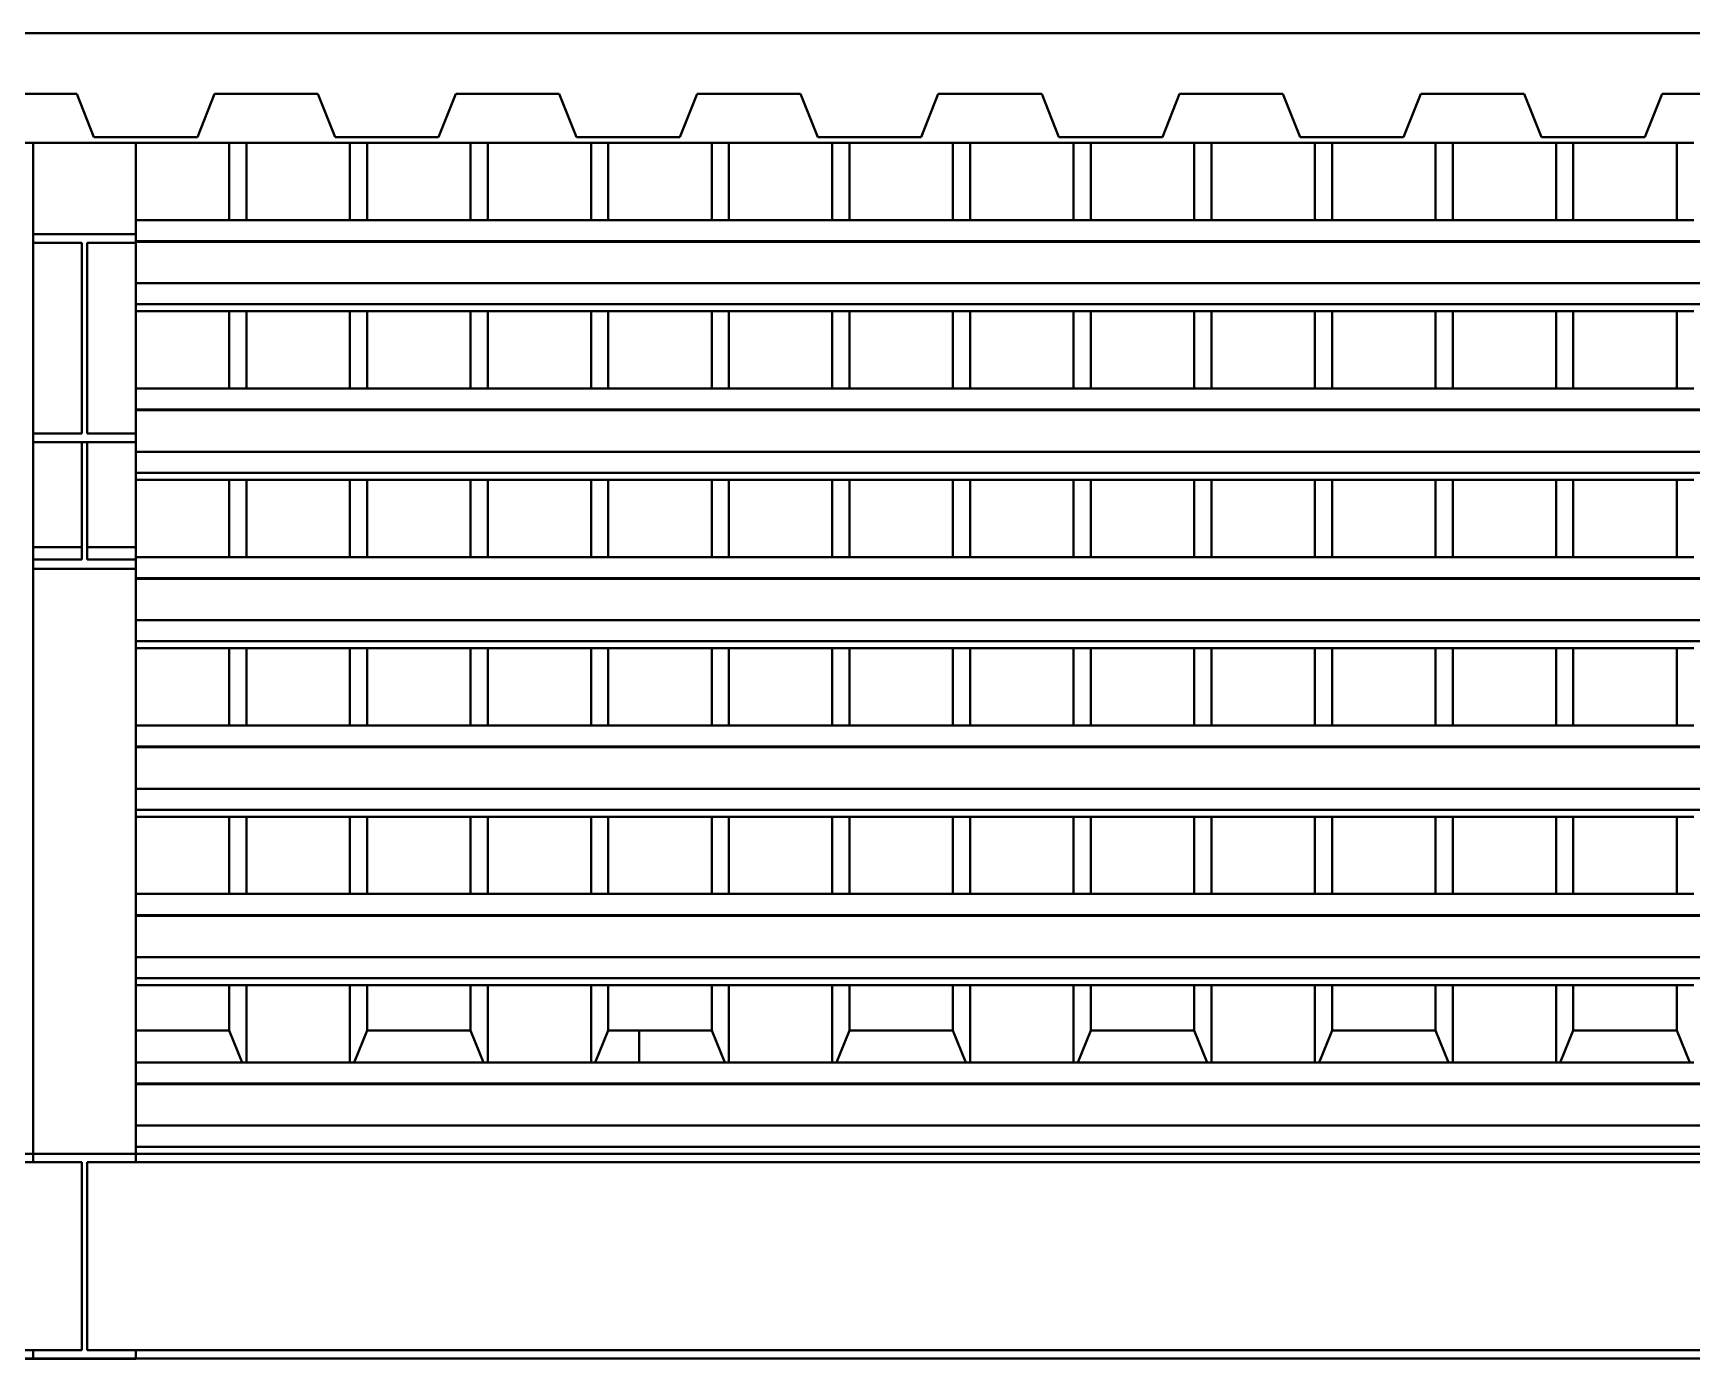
# Model space of a CAD drawing. Header units: metres. Extents: x 78 to 178, y -74 to 157.
# Drawn here: x 121.358 to 123.3, y -51.877 to -50.324 of the extents above; entities that cross this region are included whole.
import ezdxf

# ---------------------------------------------------------------- set-up
doc = ezdxf.new("R2010")
doc.units = ezdxf.units.M
doc.layers.add('Cortes', color=7, linetype='Continuous', lineweight=40)

msp = doc.modelspace()

# ---------------------------------------------------------------- linework, layer by layer
at = {"layer": 'Cortes'}
for p, q in [((123.40595, -50.32441), (120.29939, -50.32441)), ((121.28784, -50.39537), (121.40888, -50.39537)), ((121.40888, -50.39537), (121.42905, -50.44606)), ((121.55008, -50.44606), (121.57026, -50.39537)), ((121.57026, -50.39537), (121.69129, -50.39537)), ((121.69129, -50.39537), (121.71146, -50.44606)), ((121.8325, -50.44606), (121.85267, -50.39537)), ((121.85267, -50.39537), (121.9737, -50.39537)), ((121.9737, -50.39537), (121.99388, -50.44606)), ((122.11491, -50.44606), (122.13508, -50.39537)), ((122.13508, -50.39537), (122.25612, -50.39537)), ((122.25612, -50.39537), (122.27629, -50.44606)), ((122.39732, -50.44606), (122.4175, -50.39537)), ((122.4175, -50.39537), (122.53853, -50.39537)), ((122.53853, -50.39537), (122.5587, -50.44606)), ((122.67974, -50.44606), (122.69991, -50.39537)), ((122.69991, -50.39537), (122.82095, -50.39537)), ((122.82095, -50.39537), (122.84112, -50.44606)), ((122.96215, -50.44606), (122.98232, -50.39537)), ((122.98232, -50.39537), (123.10336, -50.39537)), ((123.10336, -50.39537), (123.12353, -50.44606)), ((123.24457, -50.44606), (123.26474, -50.39537)), ((123.26474, -50.39537), (123.38577, -50.39537)), ((121.25404, -50.45284), (121.35795, -50.45284)), ((121.35795, -50.45284), (121.47795, -50.45284)), ((121.35795, -50.55992), (121.35795, -50.45284)), ((121.42905, -50.44606), (121.55008, -50.44606)), ((121.47795, -50.45284), (121.58739, -50.45284)), ((121.47795, -50.54326), (121.47795, -50.45284)), ((121.58739, -50.45284), (121.58739, -50.54326)), ((121.58739, -50.45284), (121.60756, -50.45284)), ((121.60756, -50.45284), (121.60756, -50.54326)), ((121.60756, -50.45284), (121.72859, -50.45284)), ((121.71146, -50.44606), (121.8325, -50.44606)), ((121.72859, -50.45284), (121.72859, -50.54326)), ((121.72859, -50.45284), (121.74876, -50.45284)), ((121.74876, -50.45284), (121.74876, -50.54326)), ((121.74876, -50.45284), (121.8698, -50.45284)), ((121.8698, -50.45284), (121.8698, -50.54326)), ((121.8698, -50.45284), (121.88997, -50.45284)), ((121.88997, -50.45284), (121.88997, -50.54326)), ((121.88997, -50.45284), (122.01101, -50.45284)), ((121.99388, -50.44606), (122.11491, -50.44606)), ((122.01101, -50.45284), (122.01101, -50.54326)), ((122.01101, -50.45284), (122.03118, -50.45284)), ((122.03118, -50.45284), (122.03118, -50.54326)), ((122.03118, -50.45284), (122.15221, -50.45284)), ((122.15221, -50.45284), (122.15221, -50.54326)), ((122.15221, -50.45284), (122.17239, -50.45284)), ((122.17239, -50.45284), (122.17239, -50.54326)), ((122.17239, -50.45284), (122.29342, -50.45284)), ((122.27629, -50.44606), (122.39732, -50.44606)), ((122.29342, -50.45284), (122.29342, -50.54326)), ((122.29342, -50.45284), (122.31359, -50.45284)), ((122.31359, -50.45284), (122.31359, -50.54326)), ((122.31359, -50.45284), (122.43463, -50.45284)), ((122.43463, -50.45284), (122.43463, -50.54326)), ((122.43463, -50.45284), (122.4548, -50.45284)), ((122.4548, -50.45284), (122.4548, -50.54326)), ((122.4548, -50.45284), (122.57583, -50.45284)), ((122.5587, -50.44606), (122.67974, -50.44606)), ((122.57583, -50.45284), (122.57583, -50.54326)), ((122.57583, -50.45284), (122.59601, -50.45284)), ((122.59601, -50.45284), (122.59601, -50.54326)), ((122.59601, -50.45284), (122.71704, -50.45284)), ((122.71704, -50.45284), (122.71704, -50.54326)), ((122.71704, -50.45284), (122.73721, -50.45284)), ((122.73721, -50.45284), (122.73721, -50.54326)), ((122.73721, -50.45284), (122.85825, -50.45284)), ((122.84112, -50.44606), (122.96215, -50.44606)), ((122.85825, -50.45284), (122.85825, -50.54326)), ((122.85825, -50.45284), (122.87842, -50.45284)), ((122.87842, -50.45284), (122.87842, -50.54326)), ((122.87842, -50.45284), (122.99945, -50.45284)), ((122.99945, -50.45284), (122.99945, -50.54326)), ((122.99945, -50.45284), (123.01963, -50.45284)), ((123.01963, -50.45284), (123.01963, -50.54326)), ((123.01963, -50.45284), (123.14066, -50.45284)), ((123.12353, -50.44606), (123.24457, -50.44606)), ((123.14066, -50.45284), (123.14066, -50.54326)), ((123.14066, -50.45284), (123.16083, -50.45284)), ((123.16083, -50.45284), (123.16083, -50.54326)), ((123.16083, -50.45284), (123.28187, -50.45284)), ((123.28187, -50.45284), (123.28187, -50.54326)), ((123.28187, -50.45284), (123.30204, -50.45284)), ((121.35795, -50.55992), (121.35795, -50.56985)), ((121.47795, -50.55992), (121.35795, -50.55992)), ((121.47795, -50.54326), (121.58739, -50.54326)), ((121.47795, -50.54326), (121.47795, -50.55992)), ((121.47795, -50.56792), (121.47795, -50.55992)), ((121.58739, -50.54326), (121.60756, -50.54326)), ((121.60756, -50.54326), (121.72859, -50.54326)), ((121.72859, -50.54326), (121.74876, -50.54326)), ((121.74876, -50.54326), (121.8698, -50.54326)), ((121.8698, -50.54326), (121.88997, -50.54326)), ((121.88997, -50.54326), (122.01101, -50.54326)), ((122.01101, -50.54326), (122.03118, -50.54326)), ((122.03118, -50.54326), (122.15221, -50.54326)), ((122.15221, -50.54326), (122.17239, -50.54326)), ((122.17239, -50.54326), (122.29342, -50.54326)), ((122.29342, -50.54326), (122.31359, -50.54326)), ((122.31359, -50.54326), (122.43463, -50.54326)), ((122.43463, -50.54326), (122.4548, -50.54326)), ((122.4548, -50.54326), (122.57583, -50.54326)), ((122.57583, -50.54326), (122.59601, -50.54326)), ((122.59601, -50.54326), (122.71704, -50.54326)), ((122.71704, -50.54326), (122.73721, -50.54326)), ((122.73721, -50.54326), (122.85825, -50.54326)), ((122.85825, -50.54326), (122.87842, -50.54326)), ((122.87842, -50.54326), (122.99945, -50.54326)), ((122.99945, -50.54326), (123.01963, -50.54326)), ((123.01963, -50.54326), (123.14066, -50.54326)), ((123.14066, -50.54326), (123.16083, -50.54326)), ((123.16083, -50.54326), (123.28187, -50.54326)), ((123.28187, -50.54326), (123.30204, -50.54326)), ((121.35795, -50.56985), (121.41485, -50.56985)), ((121.35795, -50.79329), (121.35795, -50.56985)), ((121.41485, -50.56985), (121.41485, -50.79329)), ((121.42105, -50.56985), (121.47795, -50.56985)), ((121.42105, -50.79329), (121.42105, -50.56985)), ((121.47795, -50.56792), (125.00404, -50.56792)), ((121.47795, -50.56874), (121.47795, -50.56792)), ((121.47795, -50.56874), (125.00404, -50.56874)), ((121.47795, -50.56985), (121.47795, -50.56874)), ((121.47795, -50.56985), (121.47795, -50.61724)), ((121.47795, -50.61724), (125.00404, -50.61724)), ((121.47795, -50.61724), (121.47795, -50.6419)), ((121.47795, -50.6419), (125.00404, -50.6419)), ((121.47795, -50.6419), (121.47795, -50.65012)), ((121.47795, -50.65012), (121.58739, -50.65012)), ((121.47795, -50.65012), (121.47795, -50.74054)), ((121.58739, -50.65012), (121.58739, -50.74054)), ((121.58739, -50.65012), (121.60756, -50.65012)), ((121.60756, -50.65012), (121.60756, -50.74054)), ((121.60756, -50.65012), (121.72859, -50.65012)), ((121.72859, -50.65012), (121.72859, -50.74054)), ((121.72859, -50.65012), (121.74876, -50.65012)), ((121.74876, -50.65012), (121.74876, -50.74054)), ((121.74876, -50.65012), (121.8698, -50.65012)), ((121.8698, -50.65012), (121.8698, -50.74054)), ((121.8698, -50.65012), (121.88997, -50.65012)), ((121.88997, -50.65012), (121.88997, -50.74054)), ((121.88997, -50.65012), (122.01101, -50.65012)), ((122.01101, -50.65012), (122.01101, -50.74054)), ((122.01101, -50.65012), (122.03118, -50.65012)), ((122.03118, -50.65012), (122.03118, -50.74054)), ((122.03118, -50.65012), (122.15221, -50.65012)), ((122.15221, -50.65012), (122.15221, -50.74054)), ((122.15221, -50.65012), (122.17239, -50.65012)), ((122.17239, -50.65012), (122.17239, -50.74054)), ((122.17239, -50.65012), (122.29342, -50.65012)), ((122.29342, -50.65012), (122.29342, -50.74054)), ((122.29342, -50.65012), (122.31359, -50.65012)), ((122.31359, -50.65012), (122.31359, -50.74054)), ((122.31359, -50.65012), (122.43463, -50.65012)), ((122.43463, -50.65012), (122.43463, -50.74054)), ((122.43463, -50.65012), (122.4548, -50.65012)), ((122.4548, -50.65012), (122.4548, -50.74054)), ((122.4548, -50.65012), (122.57583, -50.65012)), ((122.57583, -50.65012), (122.57583, -50.74054)), ((122.57583, -50.65012), (122.59601, -50.65012)), ((122.59601, -50.65012), (122.59601, -50.74054)), ((122.59601, -50.65012), (122.71704, -50.65012)), ((122.71704, -50.65012), (122.71704, -50.74054)), ((122.71704, -50.65012), (122.73721, -50.65012)), ((122.73721, -50.65012), (122.73721, -50.74054)), ((122.73721, -50.65012), (122.85825, -50.65012)), ((122.85825, -50.65012), (122.85825, -50.74054)), ((122.85825, -50.65012), (122.87842, -50.65012)), ((122.87842, -50.65012), (122.87842, -50.74054)), ((122.87842, -50.65012), (122.99945, -50.65012)), ((122.99945, -50.65012), (122.99945, -50.74054)), ((122.99945, -50.65012), (123.01963, -50.65012)), ((123.01963, -50.65012), (123.01963, -50.74054)), ((123.01963, -50.65012), (123.14066, -50.65012)), ((123.14066, -50.65012), (123.14066, -50.74054)), ((123.14066, -50.65012), (123.16083, -50.65012)), ((123.16083, -50.65012), (123.16083, -50.74054)), ((123.16083, -50.65012), (123.28187, -50.65012)), ((123.28187, -50.65012), (123.28187, -50.74054)), ((123.28187, -50.65012), (123.30204, -50.65012)), ((121.47795, -50.74054), (121.58739, -50.74054)), ((121.47795, -50.74054), (121.47795, -50.7652)), ((121.58739, -50.74054), (121.60756, -50.74054)), ((121.60756, -50.74054), (121.72859, -50.74054)), ((121.72859, -50.74054), (121.74876, -50.74054)), ((121.74876, -50.74054), (121.8698, -50.74054)), ((121.8698, -50.74054), (121.88997, -50.74054)), ((121.88997, -50.74054), (122.01101, -50.74054)), ((122.01101, -50.74054), (122.03118, -50.74054)), ((122.03118, -50.74054), (122.15221, -50.74054)), ((122.15221, -50.74054), (122.17239, -50.74054)), ((122.17239, -50.74054), (122.29342, -50.74054)), ((122.29342, -50.74054), (122.31359, -50.74054)), ((122.31359, -50.74054), (122.43463, -50.74054)), ((122.43463, -50.74054), (122.4548, -50.74054)), ((122.4548, -50.74054), (122.57583, -50.74054)), ((122.57583, -50.74054), (122.59601, -50.74054)), ((122.59601, -50.74054), (122.71704, -50.74054)), ((122.71704, -50.74054), (122.73721, -50.74054)), ((122.73721, -50.74054), (122.85825, -50.74054)), ((122.85825, -50.74054), (122.87842, -50.74054)), ((122.87842, -50.74054), (122.99945, -50.74054)), ((122.99945, -50.74054), (123.01963, -50.74054)), ((123.01963, -50.74054), (123.14066, -50.74054)), ((123.14066, -50.74054), (123.16083, -50.74054)), ((123.16083, -50.74054), (123.28187, -50.74054)), ((123.28187, -50.74054), (123.30204, -50.74054)), ((121.47795, -50.7652), (125.00404, -50.7652)), ((121.47795, -50.7652), (121.47795, -50.76602)), ((121.47795, -50.76602), (125.00404, -50.76602)), ((121.47795, -50.76602), (121.47795, -50.79329)), ((121.41485, -50.79329), (121.35795, -50.79329)), ((121.35795, -50.80323), (121.35795, -50.79329)), ((121.47795, -50.79329), (121.42105, -50.79329)), ((121.47795, -50.80323), (121.47795, -50.79329)), ((121.35795, -50.92632), (121.35795, -50.80323)), ((121.35795, -50.80323), (121.41485, -50.80323)), ((121.42105, -50.80323), (121.41485, -50.80323)), ((121.41485, -50.80323), (121.41485, -50.92632)), ((121.42105, -50.92632), (121.42105, -50.80323)), ((121.42105, -50.80323), (121.47795, -50.80323)), ((121.47795, -50.81452), (121.47795, -50.80323)), ((121.47795, -50.81452), (125.00404, -50.81452)), ((121.47795, -50.83918), (121.47795, -50.81452)), ((121.47795, -50.83918), (125.00404, -50.83918)), ((121.47795, -50.8474), (121.47795, -50.83918)), ((121.47795, -50.8474), (121.58739, -50.8474)), ((121.47795, -50.92632), (121.47795, -50.8474)), ((121.58739, -50.8474), (121.58739, -50.93782)), ((121.58739, -50.8474), (121.60756, -50.8474)), ((121.60756, -50.8474), (121.60756, -50.93782)), ((121.60756, -50.8474), (121.72859, -50.8474)), ((121.72859, -50.8474), (121.72859, -50.93782)), ((121.72859, -50.8474), (121.74876, -50.8474)), ((121.74876, -50.8474), (121.74876, -50.93782)), ((121.74876, -50.8474), (121.8698, -50.8474)), ((121.8698, -50.8474), (121.8698, -50.93782)), ((121.8698, -50.8474), (121.88997, -50.8474)), ((121.88997, -50.8474), (121.88997, -50.93782)), ((121.88997, -50.8474), (122.01101, -50.8474)), ((122.01101, -50.8474), (122.01101, -50.93782)), ((122.01101, -50.8474), (122.03118, -50.8474)), ((122.03118, -50.8474), (122.03118, -50.93782)), ((122.03118, -50.8474), (122.15221, -50.8474)), ((122.15221, -50.8474), (122.15221, -50.93782)), ((122.15221, -50.8474), (122.17239, -50.8474)), ((122.17239, -50.8474), (122.17239, -50.93782)), ((122.17239, -50.8474), (122.29342, -50.8474)), ((122.29342, -50.8474), (122.29342, -50.93782)), ((122.29342, -50.8474), (122.31359, -50.8474)), ((122.31359, -50.8474), (122.31359, -50.93782)), ((122.31359, -50.8474), (122.43463, -50.8474)), ((122.43463, -50.8474), (122.43463, -50.93782)), ((122.43463, -50.8474), (122.4548, -50.8474)), ((122.4548, -50.8474), (122.4548, -50.93782)), ((122.4548, -50.8474), (122.57583, -50.8474)), ((122.57583, -50.8474), (122.57583, -50.93782)), ((122.57583, -50.8474), (122.59601, -50.8474)), ((122.59601, -50.8474), (122.59601, -50.93782)), ((122.59601, -50.8474), (122.71704, -50.8474)), ((122.71704, -50.8474), (122.71704, -50.93782)), ((122.71704, -50.8474), (122.73721, -50.8474)), ((122.73721, -50.8474), (122.73721, -50.93782)), ((122.73721, -50.8474), (122.85825, -50.8474)), ((122.85825, -50.8474), (122.85825, -50.93782)), ((122.85825, -50.8474), (122.87842, -50.8474)), ((122.87842, -50.8474), (122.87842, -50.93782)), ((122.87842, -50.8474), (122.99945, -50.8474)), ((122.99945, -50.8474), (122.99945, -50.93782)), ((122.99945, -50.8474), (123.01963, -50.8474)), ((123.01963, -50.8474), (123.01963, -50.93782)), ((123.01963, -50.8474), (123.14066, -50.8474)), ((123.14066, -50.8474), (123.14066, -50.93782)), ((123.14066, -50.8474), (123.16083, -50.8474)), ((123.16083, -50.8474), (123.16083, -50.93782)), ((123.16083, -50.8474), (123.28187, -50.8474)), ((123.28187, -50.8474), (123.28187, -50.93782)), ((123.28187, -50.8474), (123.30204, -50.8474)), ((121.35795, -50.92632), (121.41485, -50.92632)), ((121.35795, -50.94054), (121.35795, -50.92632)), ((121.41485, -50.92632), (121.41485, -50.94054)), ((121.42105, -50.92632), (121.47795, -50.92632)), ((121.42105, -50.94054), (121.42105, -50.92632)), ((121.47795, -50.92632), (121.47795, -50.93782)), ((121.41485, -50.94054), (121.35795, -50.94054)), ((121.35795, -50.94054), (121.35795, -50.95185)), ((121.47795, -50.94054), (121.42105, -50.94054)), ((121.47795, -50.93782), (121.47795, -50.94054)), ((121.47795, -50.93782), (121.58739, -50.93782)), ((121.47795, -50.95185), (121.47795, -50.94054)), ((121.58739, -50.93782), (121.60756, -50.93782)), ((121.60756, -50.93782), (121.72859, -50.93782)), ((121.72859, -50.93782), (121.74876, -50.93782)), ((121.74876, -50.93782), (121.8698, -50.93782)), ((121.8698, -50.93782), (121.88997, -50.93782)), ((121.88997, -50.93782), (122.01101, -50.93782)), ((122.01101, -50.93782), (122.03118, -50.93782)), ((122.03118, -50.93782), (122.15221, -50.93782)), ((122.15221, -50.93782), (122.17239, -50.93782)), ((122.17239, -50.93782), (122.29342, -50.93782)), ((122.29342, -50.93782), (122.31359, -50.93782)), ((122.31359, -50.93782), (122.43463, -50.93782)), ((122.43463, -50.93782), (122.4548, -50.93782)), ((122.4548, -50.93782), (122.57583, -50.93782)), ((122.57583, -50.93782), (122.59601, -50.93782)), ((122.59601, -50.93782), (122.71704, -50.93782)), ((122.71704, -50.93782), (122.73721, -50.93782)), ((122.73721, -50.93782), (122.85825, -50.93782)), ((122.85825, -50.93782), (122.87842, -50.93782)), ((122.87842, -50.93782), (122.99945, -50.93782)), ((122.99945, -50.93782), (123.01963, -50.93782)), ((123.01963, -50.93782), (123.14066, -50.93782)), ((123.14066, -50.93782), (123.16083, -50.93782)), ((123.16083, -50.93782), (123.28187, -50.93782)), ((123.28187, -50.93782), (123.30204, -50.93782)), ((121.35795, -50.95185), (121.47795, -50.95185)), ((121.35795, -50.95185), (121.35795, -51.63651)), ((121.47795, -50.96248), (121.47795, -50.95185)), ((121.47795, -50.96248), (125.00404, -50.96248)), ((121.47795, -50.9633), (121.47795, -50.96248)), ((121.47795, -50.9633), (125.00404, -50.9633)), ((121.47795, -51.0118), (121.47795, -50.9633)), ((121.47795, -51.0118), (125.00404, -51.0118)), ((121.47795, -51.03646), (121.47795, -51.0118)), ((121.47795, -51.03646), (125.00404, -51.03646)), ((121.47795, -51.04468), (121.47795, -51.03646)), ((121.47795, -51.04468), (121.58739, -51.04468)), ((121.47795, -51.1351), (121.47795, -51.04468)), ((121.58739, -51.04468), (121.58739, -51.1351)), ((121.58739, -51.04468), (121.60756, -51.04468)), ((121.60756, -51.04468), (121.60756, -51.1351)), ((121.60756, -51.04468), (121.72859, -51.04468)), ((121.72859, -51.04468), (121.72859, -51.1351)), ((121.72859, -51.04468), (121.74876, -51.04468)), ((121.74876, -51.04468), (121.74876, -51.1351)), ((121.74876, -51.04468), (121.8698, -51.04468)), ((121.8698, -51.04468), (121.8698, -51.1351)), ((121.8698, -51.04468), (121.88997, -51.04468)), ((121.88997, -51.04468), (121.88997, -51.1351)), ((121.88997, -51.04468), (122.01101, -51.04468)), ((122.01101, -51.04468), (122.01101, -51.1351)), ((122.01101, -51.04468), (122.03118, -51.04468)), ((122.03118, -51.04468), (122.03118, -51.1351)), ((122.03118, -51.04468), (122.15221, -51.04468)), ((122.15221, -51.04468), (122.15221, -51.1351)), ((122.15221, -51.04468), (122.17239, -51.04468)), ((122.17239, -51.04468), (122.17239, -51.1351)), ((122.17239, -51.04468), (122.29342, -51.04468)), ((122.29342, -51.04468), (122.29342, -51.1351)), ((122.29342, -51.04468), (122.31359, -51.04468)), ((122.31359, -51.04468), (122.31359, -51.1351)), ((122.31359, -51.04468), (122.43463, -51.04468)), ((122.43463, -51.04468), (122.43463, -51.1351)), ((122.43463, -51.04468), (122.4548, -51.04468)), ((122.4548, -51.04468), (122.4548, -51.1351)), ((122.4548, -51.04468), (122.57583, -51.04468)), ((122.57583, -51.04468), (122.57583, -51.1351)), ((122.57583, -51.04468), (122.59601, -51.04468)), ((122.59601, -51.04468), (122.59601, -51.1351)), ((122.59601, -51.04468), (122.71704, -51.04468)), ((122.71704, -51.04468), (122.71704, -51.1351)), ((122.71704, -51.04468), (122.73721, -51.04468)), ((122.73721, -51.04468), (122.73721, -51.1351)), ((122.73721, -51.04468), (122.85825, -51.04468)), ((122.85825, -51.04468), (122.85825, -51.1351)), ((122.85825, -51.04468), (122.87842, -51.04468)), ((122.87842, -51.04468), (122.87842, -51.1351)), ((122.87842, -51.04468), (122.99945, -51.04468)), ((122.99945, -51.04468), (122.99945, -51.1351)), ((122.99945, -51.04468), (123.01963, -51.04468)), ((123.01963, -51.04468), (123.01963, -51.1351)), ((123.01963, -51.04468), (123.14066, -51.04468)), ((123.14066, -51.04468), (123.14066, -51.1351)), ((123.14066, -51.04468), (123.16083, -51.04468)), ((123.16083, -51.04468), (123.16083, -51.1351)), ((123.16083, -51.04468), (123.28187, -51.04468)), ((123.28187, -51.04468), (123.28187, -51.1351)), ((123.28187, -51.04468), (123.30204, -51.04468)), ((121.47795, -51.1351), (121.58739, -51.1351)), ((121.47795, -51.15976), (121.47795, -51.1351)), ((121.58739, -51.1351), (121.60756, -51.1351)), ((121.60756, -51.1351), (121.72859, -51.1351)), ((121.72859, -51.1351), (121.74876, -51.1351)), ((121.74876, -51.1351), (121.8698, -51.1351)), ((121.8698, -51.1351), (121.88997, -51.1351)), ((121.88997, -51.1351), (122.01101, -51.1351)), ((122.01101, -51.1351), (122.03118, -51.1351)), ((122.03118, -51.1351), (122.15221, -51.1351)), ((122.15221, -51.1351), (122.17239, -51.1351)), ((122.17239, -51.1351), (122.29342, -51.1351)), ((122.29342, -51.1351), (122.31359, -51.1351)), ((122.31359, -51.1351), (122.43463, -51.1351)), ((122.43463, -51.1351), (122.4548, -51.1351)), ((122.4548, -51.1351), (122.57583, -51.1351)), ((122.57583, -51.1351), (122.59601, -51.1351)), ((122.59601, -51.1351), (122.71704, -51.1351)), ((122.71704, -51.1351), (122.73721, -51.1351)), ((122.73721, -51.1351), (122.85825, -51.1351)), ((122.85825, -51.1351), (122.87842, -51.1351)), ((122.87842, -51.1351), (122.99945, -51.1351)), ((122.99945, -51.1351), (123.01963, -51.1351)), ((123.01963, -51.1351), (123.14066, -51.1351)), ((123.14066, -51.1351), (123.16083, -51.1351)), ((123.16083, -51.1351), (123.28187, -51.1351)), ((123.28187, -51.1351), (123.30204, -51.1351)), ((121.47795, -51.15976), (125.00404, -51.15976)), ((121.47795, -51.16058), (121.47795, -51.15976)), ((121.47795, -51.16058), (125.00404, -51.16058)), ((121.47795, -51.20908), (121.47795, -51.16058)), ((121.47795, -51.20908), (125.00404, -51.20908)), ((121.47795, -51.23374), (121.47795, -51.20908)), ((121.47795, -51.23374), (125.00404, -51.23374)), ((121.47795, -51.24196), (121.47795, -51.23374)), ((121.47795, -51.24196), (121.58739, -51.24196)), ((121.47795, -51.33238), (121.47795, -51.24196)), ((121.58739, -51.24196), (121.58739, -51.33238)), ((121.58739, -51.24196), (121.60756, -51.24196)), ((121.60756, -51.24196), (121.60756, -51.33238)), ((121.60756, -51.24196), (121.72859, -51.24196)), ((121.72859, -51.24196), (121.72859, -51.33238)), ((121.72859, -51.24196), (121.74876, -51.24196)), ((121.74876, -51.24196), (121.74876, -51.33238)), ((121.74876, -51.24196), (121.8698, -51.24196)), ((121.8698, -51.24196), (121.8698, -51.33238)), ((121.8698, -51.24196), (121.88997, -51.24196)), ((121.88997, -51.24196), (121.88997, -51.33238)), ((121.88997, -51.24196), (122.01101, -51.24196)), ((122.01101, -51.24196), (122.01101, -51.33238)), ((122.01101, -51.24196), (122.03118, -51.24196)), ((122.03118, -51.24196), (122.03118, -51.33238)), ((122.03118, -51.24196), (122.15221, -51.24196)), ((122.15221, -51.24196), (122.15221, -51.33238)), ((122.15221, -51.24196), (122.17239, -51.24196)), ((122.17239, -51.24196), (122.17239, -51.33238)), ((122.17239, -51.24196), (122.29342, -51.24196)), ((122.29342, -51.24196), (122.29342, -51.33238)), ((122.29342, -51.24196), (122.31359, -51.24196)), ((122.31359, -51.24196), (122.31359, -51.33238)), ((122.31359, -51.24196), (122.43463, -51.24196)), ((122.43463, -51.24196), (122.43463, -51.33238)), ((122.43463, -51.24196), (122.4548, -51.24196)), ((122.4548, -51.24196), (122.4548, -51.33238)), ((122.4548, -51.24196), (122.57583, -51.24196)), ((122.57583, -51.24196), (122.57583, -51.33238)), ((122.57583, -51.24196), (122.59601, -51.24196)), ((122.59601, -51.24196), (122.59601, -51.33238)), ((122.59601, -51.24196), (122.71704, -51.24196)), ((122.71704, -51.24196), (122.71704, -51.33238)), ((122.71704, -51.24196), (122.73721, -51.24196)), ((122.73721, -51.24196), (122.73721, -51.33238)), ((122.73721, -51.24196), (122.85825, -51.24196)), ((122.85825, -51.24196), (122.85825, -51.33238)), ((122.85825, -51.24196), (122.87842, -51.24196)), ((122.87842, -51.24196), (122.87842, -51.33238)), ((122.87842, -51.24196), (122.99945, -51.24196)), ((122.99945, -51.24196), (122.99945, -51.33238)), ((122.99945, -51.24196), (123.01963, -51.24196)), ((123.01963, -51.24196), (123.01963, -51.33238)), ((123.01963, -51.24196), (123.14066, -51.24196)), ((123.14066, -51.24196), (123.14066, -51.33238)), ((123.14066, -51.24196), (123.16083, -51.24196)), ((123.16083, -51.24196), (123.16083, -51.33238)), ((123.16083, -51.24196), (123.28187, -51.24196)), ((123.28187, -51.24196), (123.28187, -51.33238)), ((123.28187, -51.24196), (123.30204, -51.24196)), ((121.47795, -51.33238), (121.58739, -51.33238)), ((121.47795, -51.35704), (121.47795, -51.33238)), ((121.58739, -51.33238), (121.60756, -51.33238)), ((121.60756, -51.33238), (121.72859, -51.33238)), ((121.72859, -51.33238), (121.74876, -51.33238)), ((121.74876, -51.33238), (121.8698, -51.33238)), ((121.8698, -51.33238), (121.88997, -51.33238)), ((121.88997, -51.33238), (122.01101, -51.33238)), ((122.01101, -51.33238), (122.03118, -51.33238)), ((122.03118, -51.33238), (122.15221, -51.33238)), ((122.15221, -51.33238), (122.17239, -51.33238)), ((122.17239, -51.33238), (122.29342, -51.33238)), ((122.29342, -51.33238), (122.31359, -51.33238)), ((122.31359, -51.33238), (122.43463, -51.33238)), ((122.43463, -51.33238), (122.4548, -51.33238)), ((122.4548, -51.33238), (122.57583, -51.33238)), ((122.57583, -51.33238), (122.59601, -51.33238)), ((122.59601, -51.33238), (122.71704, -51.33238)), ((122.71704, -51.33238), (122.73721, -51.33238)), ((122.73721, -51.33238), (122.85825, -51.33238)), ((122.85825, -51.33238), (122.87842, -51.33238)), ((122.87842, -51.33238), (122.99945, -51.33238)), ((122.99945, -51.33238), (123.01963, -51.33238)), ((123.01963, -51.33238), (123.14066, -51.33238)), ((123.14066, -51.33238), (123.16083, -51.33238)), ((123.16083, -51.33238), (123.28187, -51.33238)), ((123.28187, -51.33238), (123.30204, -51.33238)), ((121.47795, -51.35704), (125.00404, -51.35704)), ((121.47795, -51.35786), (121.47795, -51.35704)), ((121.47795, -51.35786), (125.00404, -51.35786)), ((121.47795, -51.40636), (121.47795, -51.35786)), ((121.47795, -51.40636), (125.00404, -51.40636)), ((121.47795, -51.43102), (121.47795, -51.40636)), ((121.47795, -51.43102), (125.00404, -51.43102)), ((121.47795, -51.43924), (121.47795, -51.43102)), ((121.47795, -51.43924), (121.58739, -51.43924)), ((121.47795, -51.49237), (121.47795, -51.43924)), ((121.58739, -51.43924), (121.58739, -51.49237)), ((121.58739, -51.43924), (121.60756, -51.43924)), ((121.60756, -51.43924), (121.60756, -51.52966)), ((121.60756, -51.43924), (121.72859, -51.43924)), ((121.72859, -51.43924), (121.72859, -51.52966)), ((121.72859, -51.43924), (121.74876, -51.43924)), ((121.74876, -51.43924), (121.74876, -51.49237)), ((121.74876, -51.43924), (121.8698, -51.43924)), ((121.8698, -51.43924), (121.8698, -51.49237)), ((121.8698, -51.43924), (121.88997, -51.43924)), ((121.88997, -51.43924), (121.88997, -51.52966)), ((121.88997, -51.43924), (122.01101, -51.43924)), ((122.01101, -51.43924), (122.01101, -51.52966)), ((122.01101, -51.43924), (122.03118, -51.43924)), ((122.03118, -51.43924), (122.03118, -51.49237)), ((122.03118, -51.43924), (122.15221, -51.43924)), ((122.15221, -51.43924), (122.15221, -51.49237)), ((122.15221, -51.43924), (122.17239, -51.43924)), ((122.17239, -51.43924), (122.17239, -51.52966)), ((122.17239, -51.43924), (122.29342, -51.43924)), ((122.29342, -51.43924), (122.29342, -51.52966)), ((122.29342, -51.43924), (122.31359, -51.43924)), ((122.31359, -51.43924), (122.31359, -51.49237)), ((122.31359, -51.43924), (122.43463, -51.43924)), ((122.43463, -51.43924), (122.43463, -51.49237)), ((122.43463, -51.43924), (122.4548, -51.43924)), ((122.4548, -51.43924), (122.4548, -51.52966)), ((122.4548, -51.43924), (122.57583, -51.43924)), ((122.57583, -51.43924), (122.57583, -51.52966)), ((122.57583, -51.43924), (122.59601, -51.43924)), ((122.59601, -51.43924), (122.59601, -51.49237)), ((122.59601, -51.43924), (122.71704, -51.43924)), ((122.71704, -51.43924), (122.71704, -51.49237)), ((122.71704, -51.43924), (122.73721, -51.43924)), ((122.73721, -51.43924), (122.73721, -51.52966)), ((122.73721, -51.43924), (122.85825, -51.43924)), ((122.85825, -51.43924), (122.85825, -51.52966)), ((122.85825, -51.43924), (122.87842, -51.43924)), ((122.87842, -51.43924), (122.87842, -51.49237)), ((122.87842, -51.43924), (122.99945, -51.43924)), ((122.99945, -51.43924), (122.99945, -51.49237)), ((122.99945, -51.43924), (123.01963, -51.43924)), ((123.01963, -51.43924), (123.01963, -51.52966)), ((123.01963, -51.43924), (123.14066, -51.43924)), ((123.14066, -51.43924), (123.14066, -51.52966)), ((123.14066, -51.43924), (123.16083, -51.43924)), ((123.16083, -51.43924), (123.16083, -51.49237)), ((123.16083, -51.43924), (123.28187, -51.43924)), ((123.28187, -51.43924), (123.28187, -51.49237)), ((123.28187, -51.43924), (123.30204, -51.43924)), ((121.58739, -51.49237), (121.47795, -51.49237)), ((121.47795, -51.52966), (121.47795, -51.49237)), ((121.60263, -51.52966), (121.58739, -51.49237)), ((121.74876, -51.49237), (121.73351, -51.52966)), ((121.8698, -51.49237), (121.74876, -51.49237)), ((121.88505, -51.52966), (121.8698, -51.49237)), ((122.03118, -51.49237), (122.01593, -51.52966)), ((122.06741, -51.49237), (122.03118, -51.49237)), ((122.06741, -51.49237), (122.06741, -51.52966)), ((122.15221, -51.49237), (122.06741, -51.49237)), ((122.16746, -51.52966), (122.15221, -51.49237)), ((122.31359, -51.49237), (122.29834, -51.52966)), ((122.43463, -51.49237), (122.31359, -51.49237)), ((122.44988, -51.52966), (122.43463, -51.49237)), ((122.59601, -51.49237), (122.58076, -51.52966)), ((122.71704, -51.49237), (122.59601, -51.49237)), ((122.71704, -51.49237), (122.73229, -51.52966)), ((122.87842, -51.49237), (122.86317, -51.52966)), ((122.99945, -51.49237), (122.87842, -51.49237)), ((123.0147, -51.52966), (122.99945, -51.49237)), ((123.16083, -51.49237), (123.14558, -51.52966)), ((123.28187, -51.49237), (123.16083, -51.49237)), ((123.29712, -51.52966), (123.28187, -51.49237)), ((121.47795, -51.52966), (121.60263, -51.52966)), ((121.47795, -51.55432), (121.47795, -51.52966)), ((121.60263, -51.52966), (121.60756, -51.52966)), ((121.60756, -51.52966), (121.72859, -51.52966)), ((121.72859, -51.52966), (121.73351, -51.52966)), ((121.73351, -51.52966), (121.88505, -51.52966)), ((121.88505, -51.52966), (121.88997, -51.52966)), ((121.88997, -51.52966), (122.01101, -51.52966)), ((122.01101, -51.52966), (122.01593, -51.52966)), ((122.01593, -51.52966), (122.06741, -51.52966)), ((122.06741, -51.52966), (122.16746, -51.52966)), ((122.16746, -51.52966), (122.17239, -51.52966)), ((122.17239, -51.52966), (122.29342, -51.52966)), ((122.29342, -51.52966), (122.29834, -51.52966)), ((122.29834, -51.52966), (122.44988, -51.52966)), ((122.44988, -51.52966), (122.4548, -51.52966)), ((122.4548, -51.52966), (122.57583, -51.52966)), ((122.57583, -51.52966), (122.58076, -51.52966)), ((122.58076, -51.52966), (122.73229, -51.52966)), ((122.73229, -51.52966), (122.73721, -51.52966)), ((122.73721, -51.52966), (122.85825, -51.52966)), ((122.85825, -51.52966), (122.86317, -51.52966)), ((122.86317, -51.52966), (123.0147, -51.52966)), ((123.0147, -51.52966), (123.01963, -51.52966)), ((123.01963, -51.52966), (123.14066, -51.52966)), ((123.14066, -51.52966), (123.14558, -51.52966)), ((123.14558, -51.52966), (123.29712, -51.52966)), ((123.29712, -51.52966), (123.30204, -51.52966)), ((121.47795, -51.55432), (125.00404, -51.55432)), ((121.47795, -51.55514), (121.47795, -51.55432)), ((121.47795, -51.55514), (125.00404, -51.55514)), ((121.47795, -51.60364), (121.47795, -51.55514)), ((121.47795, -51.60364), (125.00404, -51.60364)), ((121.47795, -51.6283), (121.47795, -51.60364)), ((121.47795, -51.6283), (125.00404, -51.6283)), ((121.47795, -51.63651), (121.47795, -51.6283)), ((121.35795, -51.64631), (117.81795, -51.64631)), ((121.35795, -51.63651), (121.25404, -51.63651)), ((121.47795, -51.63651), (121.35795, -51.63651)), ((121.35795, -51.63651), (121.35795, -51.64631)), ((121.35795, -51.64631), (121.41485, -51.64631)), ((121.41485, -51.64631), (121.41485, -51.86671)), ((121.42105, -51.64631), (121.47795, -51.64631)), ((121.42105, -51.86671), (121.42105, -51.64631)), ((125.00404, -51.63651), (121.47795, -51.63651)), ((121.47795, -51.64631), (121.47795, -51.63651)), ((125.10795, -51.64631), (121.47795, -51.64631)), ((121.35795, -51.86671), (117.72795, -51.86671)), ((121.35795, -51.87651), (121.25404, -51.87651)), ((121.35795, -51.87673), (121.25404, -51.87673)), ((121.35795, -51.86671), (121.35795, -51.87651)), ((121.41485, -51.86671), (121.35795, -51.86671)), ((121.35795, -51.87673), (121.35795, -51.87651)), ((121.35795, -51.87651), (121.47795, -51.87651)), ((121.47795, -51.87673), (121.35795, -51.87673)), ((121.47795, -51.86671), (121.42105, -51.86671)), ((121.47795, -51.87651), (121.47795, -51.86671)), ((125.10795, -51.86671), (121.47795, -51.86671)), ((121.47795, -51.87651), (125.00404, -51.87651)), ((121.47795, -51.87673), (121.47795, -51.87651))]:
    msp.add_line(p, q, dxfattribs=at)

doc.saveas('drawing.dxf')
